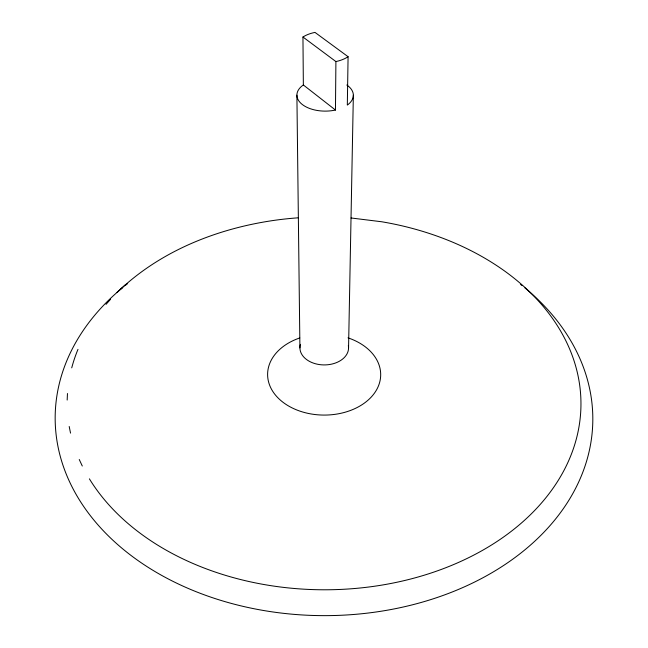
<?xml version="1.0" encoding="UTF-8"?>
<svg xmlns="http://www.w3.org/2000/svg" width="648" height="648" viewBox="0 0 648 648"><rect width="100%" height="100%" fill="white"/><g stroke="black" fill="none" stroke-linecap="round" stroke-linejoin="round"><path stroke-width="0.97" d="M302.948 37.017L303.353 84.977A28.229 15.949 0.2 0 0 302.284 104.49A28.229 15.949 0.2 0 0 335.462 110.038L335.907 61.56L302.948 37.017A28.974 15.609 0.2 0 1 314.985 32.4L348.081 56.7L347.32 105.073A28.229 15.949 0.2 0 0 346.802 85.01M348.559 347.911L353.354 95.232M67.173 400.051L67.465 393.506M106.037 304.349L110.581 299.255M120.293 289.454C162.016 250.46 217.404 228.671 273.359 220.482A256.908 186.438 0.2 0 1 298.469 217.793M117.029 292.41L125.437 284.756M351.046 217.979L381.866 221.786A256.908 186.438 0.2 0 1 404.522 226.419C440.632 235.167 475.535 249.95 505.699 271.804A256.908 186.438 0.2 0 1 469.606 557.215A256.908 186.438 0.2 0 1 89.392 478.848M303.353 84.977L335.462 110.038M79.25 459.505L82.288 466.017M69.198 426.481L70.535 433.123M296.897 95.183L299.919 347.903M524.953 287.939A268.823 197.105 0.2 0 1 510.462 560.812A268.823 197.105 0.2 0 1 137.983 560.536A268.823 197.105 0.2 0 1 122.618 287.631M125.477 285.306A268.823 197.105 0.2 0 1 127.656 283.581M520.636 284.448A268.823 197.105 0.2 0 1 522.086 285.606M348.332 345.538A24.324 17.083 0.2 0 1 323.449 364.913A24.324 17.083 0.2 0 1 300.421 344.355M348.081 56.7A28.974 15.609 0.2 0 1 335.907 61.56M71.725 367.861A256.908 186.438 0.2 0 1 77.979 349.361M348 337.851A56.538 40.524 0.2 0 1 368.623 399.654A56.538 40.524 0.2 0 1 280.025 399.816A56.538 40.524 0.2 0 1 299.789 337.94"/></g></svg>
